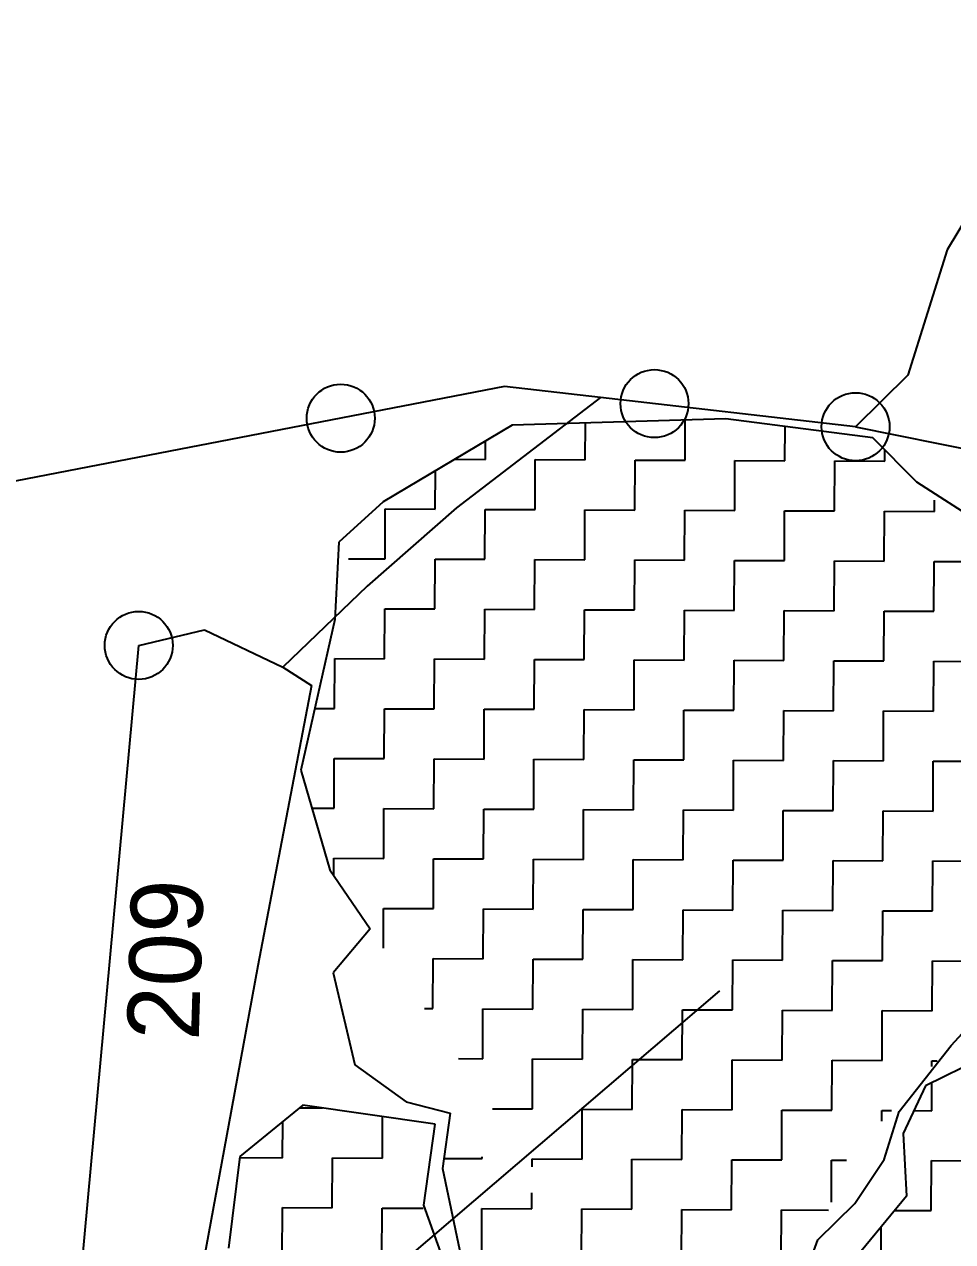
# Model space of a CAD drawing. Header units: metres. Extents: x 281411 to 286097, y 2026212 to 2030446.
# Drawn here: x 283991.6 to 284234.2, y 2029844.6 to 2030162.6 of the extents above; entities that cross this region are included whole.
import ezdxf
from ezdxf.enums import TextEntityAlignment as Align

# ---------------------------------------------------------------- set-up
doc = ezdxf.new("R2010")
doc.units = ezdxf.units.M
for name, color, linetype in [('POLY_HATCH', 12, 'Continuous'), ('POLY_PARCEL', 6, 'Continuous'), ('TEXT_PARCEL', 7, 'Continuous'), ('V_BOUND_LINE', 7, 'Continuous')]:
    doc.layers.add(name, color=color, linetype=linetype)
doc.styles.add('TEXT_MAP', font='')
doc.styles.get('TEXT_MAP').set_extended_font_data('Kruti Dev 050')

msp = doc.modelspace()

# ---------------------------------------------------------------- linework, layer by layer
msp.add_lwpolyline([(284073.61, 2029824.84), (284173.32, 2029910.11)])
for centre in [(284156.27, 2030063.47), (284074.28, 2030059.67), (284208.82, 2030057.44), (284021.49, 2030000.32)]:
    msp.add_circle(centre, 8.88)
at = {"layer": 'POLY_HATCH'}
for p, q in [((284174.89, 2030059.49), (284119.09, 2030057.82)), ((284213.34, 2030054.51), (284174.89, 2030059.49)), ((284119.09, 2030057.82), (284085.34, 2030037.79)), ((284224.83, 2030042.93), (284213.34, 2030054.51)), ((284245.93, 2030029.37), (284224.83, 2030042.93)), ((284085.34, 2030037.79), (284073.75, 2030027.26)), ((284073.75, 2030027.26), (284072.7, 2030007.08)), ((284072.7, 2030007.08), (284063.86, 2029967.7)), ((284063.86, 2029967.7), (284071.44, 2029941.71)), ((284071.44, 2029941.71), (284081.95, 2029926.28)), ((284081.95, 2029926.28), (284072.28, 2029914.79)), ((284233.79, 2029895.8), (284262.78, 2029927.39)), ((284072.28, 2029914.79), (284077.94, 2029890.73)), ((284220.24, 2029878.55), (284233.79, 2029895.8)), ((284077.94, 2029890.73), (284091.36, 2029881.06)), ((284242.52, 2029892.89), (284227.1, 2029885.26)), ((284227.1, 2029885.26), (284221.27, 2029872.79)), ((284091.36, 2029881.06), (284102.89, 2029878.12)), ((284064.35, 2029880.24), (284047.94, 2029866.85)), ((284098.96, 2029875.27), (284064.35, 2029880.24)), ((284102.89, 2029878.12), (284100.9, 2029863.71)), ((284216.34, 2029866.07), (284220.24, 2029878.55)), ((284095.98, 2029854.14), (284098.96, 2029875.27)), ((284221.27, 2029872.79), (284222.16, 2029856.45)), ((284047.94, 2029866.85), (284044.95, 2029842.83)), ((284208.59, 2029854.57), (284216.34, 2029866.07)), ((284100.9, 2029863.71), (284106.55, 2029836.77)), ((284222.16, 2029856.45), (284191.21, 2029819.09)), ((284103.57, 2029832.95), (284095.98, 2029854.14)), ((284198.93, 2029845), (284208.59, 2029854.57)), ((284194.06, 2029831.56), (284198.93, 2029845))]:
    msp.add_line(p, q, dxfattribs=at)
at = {"layer": 'POLY_HATCH', "linetype": 'Continuous'}
for p, q in [((284164.26, 2030048.67), (284164.31, 2030059.18)), ((284138.17, 2030048.79), (284138.21, 2030058.4)), ((284190.35, 2030048.55), (284190.39, 2030057.49)), ((284112.08, 2030048.9), (284112.1, 2030053.67)), ((284104.13, 2030048.94), (284112.08, 2030048.9)), ((284216.44, 2030048.43), (284216.46, 2030051.37)), ((284098.97, 2030035.92), (284099.02, 2030045.91)), ((284125.06, 2030035.8), (284125.12, 2030048.85)), ((284125.12, 2030048.85), (284138.17, 2030048.79)), ((284151.15, 2030035.68), (284151.21, 2030048.73)), ((284151.21, 2030048.73), (284164.26, 2030048.67)), ((284177.25, 2030035.56), (284177.31, 2030048.61)), ((284177.31, 2030048.61), (284190.35, 2030048.55)), ((284203.34, 2030035.45), (284203.4, 2030048.49)), ((284203.4, 2030048.49), (284216.44, 2030048.43)), ((284229.43, 2030035.33), (284229.44, 2030038.27)), ((284085.87, 2030022.93), (284085.92, 2030035.98)), ((284085.92, 2030035.98), (284098.97, 2030035.92)), ((284111.96, 2030022.81), (284112.02, 2030035.86)), ((284112.02, 2030035.86), (284125.06, 2030035.8)), ((284138.05, 2030022.69), (284138.11, 2030035.74)), ((284138.11, 2030035.74), (284151.15, 2030035.68)), ((284164.14, 2030022.58), (284164.2, 2030035.62)), ((284164.2, 2030035.62), (284177.25, 2030035.56)), ((284190.23, 2030022.46), (284190.29, 2030035.51)), ((284190.29, 2030035.51), (284203.34, 2030035.45)), ((284216.33, 2030022.34), (284216.38, 2030035.39)), ((284216.38, 2030035.39), (284229.43, 2030035.33)), ((284076.26, 2030022.97), (284085.87, 2030022.93)), ((284098.85, 2030009.83), (284098.91, 2030022.87)), ((284098.91, 2030022.87), (284111.96, 2030022.81)), ((284124.94, 2030009.71), (284125, 2030022.75)), ((284125, 2030022.75), (284138.05, 2030022.69)), ((284151.04, 2030009.59), (284151.1, 2030022.64)), ((284151.1, 2030022.64), (284164.14, 2030022.58)), ((284177.13, 2030009.47), (284177.19, 2030022.52)), ((284177.19, 2030022.52), (284190.23, 2030022.46)), ((284203.22, 2030009.35), (284203.28, 2030022.4)), ((284203.28, 2030022.4), (284216.33, 2030022.34)), ((284229.31, 2030009.24), (284229.37, 2030022.28)), ((284229.37, 2030022.28), (284242.42, 2030022.22)), ((284085.75, 2029996.84), (284085.81, 2030009.88)), ((284085.81, 2030009.88), (284098.85, 2030009.83)), ((284111.84, 2029996.72), (284111.9, 2030009.77)), ((284111.9, 2030009.77), (284124.94, 2030009.71)), ((284137.93, 2029996.6), (284137.99, 2030009.65)), ((284137.99, 2030009.65), (284151.04, 2030009.59)), ((284164.02, 2029996.49), (284164.08, 2030009.53)), ((284164.08, 2030009.53), (284177.13, 2030009.47)), ((284190.12, 2029996.37), (284190.17, 2030009.41)), ((284190.17, 2030009.41), (284203.22, 2030009.35)), ((284216.21, 2029996.25), (284216.27, 2030009.3)), ((284216.27, 2030009.3), (284229.31, 2030009.24)), ((284072.64, 2029983.85), (284072.7, 2029996.9)), ((284072.7, 2029996.9), (284085.75, 2029996.84)), ((284098.73, 2029983.73), (284098.79, 2029996.78)), ((284098.79, 2029996.78), (284111.84, 2029996.72)), ((284124.83, 2029983.62), (284124.89, 2029996.66)), ((284124.89, 2029996.66), (284137.93, 2029996.6)), ((284150.92, 2029983.5), (284150.98, 2029996.54)), ((284150.98, 2029996.54), (284164.02, 2029996.49)), ((284177.01, 2029983.38), (284177.07, 2029996.43)), ((284177.07, 2029996.43), (284190.12, 2029996.37)), ((284203.1, 2029983.26), (284203.16, 2029996.31)), ((284203.16, 2029996.31), (284216.21, 2029996.25)), ((284229.19, 2029983.14), (284229.25, 2029996.19)), ((284229.25, 2029996.19), (284242.3, 2029996.13)), ((284067.49, 2029983.87), (284072.64, 2029983.85)), ((284085.63, 2029970.75), (284085.69, 2029983.79)), ((284085.69, 2029983.79), (284098.73, 2029983.73)), ((284111.72, 2029970.63), (284111.78, 2029983.67)), ((284111.78, 2029983.67), (284124.83, 2029983.62)), ((284137.81, 2029970.51), (284137.87, 2029983.56)), ((284137.87, 2029983.56), (284150.92, 2029983.5)), ((284163.91, 2029970.39), (284163.96, 2029983.44)), ((284163.96, 2029983.44), (284177.01, 2029983.38)), ((284190, 2029970.28), (284190.06, 2029983.32)), ((284190.06, 2029983.32), (284203.1, 2029983.26)), ((284216.09, 2029970.16), (284216.15, 2029983.2)), ((284216.15, 2029983.2), (284229.19, 2029983.14)), ((284072.52, 2029957.76), (284072.58, 2029970.81)), ((284072.58, 2029970.81), (284085.63, 2029970.75)), ((284098.62, 2029957.64), (284098.68, 2029970.69)), ((284098.68, 2029970.69), (284111.72, 2029970.63)), ((284124.71, 2029957.52), (284124.77, 2029970.57)), ((284124.77, 2029970.57), (284137.81, 2029970.51)), ((284150.8, 2029957.41), (284150.86, 2029970.45)), ((284150.86, 2029970.45), (284163.91, 2029970.39)), ((284176.89, 2029957.29), (284176.95, 2029970.33)), ((284176.95, 2029970.33), (284190, 2029970.28)), ((284202.98, 2029957.17), (284203.04, 2029970.22)), ((284203.04, 2029970.22), (284216.09, 2029970.16)), ((284229.08, 2029957.05), (284229.14, 2029970.1)), ((284229.14, 2029970.1), (284242.18, 2029970.04)), ((284066.75, 2029957.79), (284072.52, 2029957.76)), ((284085.51, 2029944.65), (284085.57, 2029957.7)), ((284085.57, 2029957.7), (284098.62, 2029957.64)), ((284111.6, 2029944.54), (284111.66, 2029957.58)), ((284111.66, 2029957.58), (284124.71, 2029957.52)), ((284137.7, 2029944.42), (284137.75, 2029957.46)), ((284137.75, 2029957.46), (284150.8, 2029957.41)), ((284163.79, 2029944.3), (284163.85, 2029957.35)), ((284163.85, 2029957.35), (284176.89, 2029957.29)), ((284189.88, 2029944.18), (284189.94, 2029957.23)), ((284189.94, 2029957.23), (284202.98, 2029957.17)), ((284215.97, 2029944.07), (284216.03, 2029957.11)), ((284216.03, 2029957.11), (284229.08, 2029957.05)), ((284072.45, 2029940.23), (284072.47, 2029944.71)), ((284072.47, 2029944.71), (284085.51, 2029944.65)), ((284098.5, 2029931.55), (284098.56, 2029944.6)), ((284098.56, 2029944.6), (284111.6, 2029944.54)), ((284124.59, 2029931.43), (284124.65, 2029944.48)), ((284124.65, 2029944.48), (284137.7, 2029944.42)), ((284150.68, 2029931.31), (284150.74, 2029944.36)), ((284150.74, 2029944.36), (284163.79, 2029944.3)), ((284176.78, 2029931.2), (284176.83, 2029944.24)), ((284176.83, 2029944.24), (284189.88, 2029944.18)), ((284202.87, 2029931.08), (284202.93, 2029944.12)), ((284202.93, 2029944.12), (284215.97, 2029944.07)), ((284228.96, 2029930.96), (284229.02, 2029944.01)), ((284229.02, 2029944.01), (284242.06, 2029943.95)), ((284085.41, 2029921.21), (284085.45, 2029931.61)), ((284085.45, 2029931.61), (284098.5, 2029931.55)), ((284111.49, 2029918.44), (284111.55, 2029931.49)), ((284111.55, 2029931.49), (284124.59, 2029931.43)), ((284137.58, 2029918.33), (284137.64, 2029931.37)), ((284137.64, 2029931.37), (284150.68, 2029931.31)), ((284163.67, 2029918.21), (284163.73, 2029931.26)), ((284163.73, 2029931.26), (284176.78, 2029931.2)), ((284189.76, 2029918.09), (284189.82, 2029931.14)), ((284189.82, 2029931.14), (284202.87, 2029931.08)), ((284215.85, 2029917.97), (284215.91, 2029931.02)), ((284215.91, 2029931.02), (284228.96, 2029930.96)), ((284098.38, 2029905.46), (284098.44, 2029918.5)), ((284098.44, 2029918.5), (284111.49, 2029918.44)), ((284124.47, 2029905.34), (284124.53, 2029918.39)), ((284124.53, 2029918.39), (284137.58, 2029918.33)), ((284150.57, 2029905.22), (284150.62, 2029918.27)), ((284150.62, 2029918.27), (284163.67, 2029918.21)), ((284176.66, 2029905.1), (284176.72, 2029918.15)), ((284176.72, 2029918.15), (284189.76, 2029918.09)), ((284202.75, 2029904.99), (284202.81, 2029918.03)), ((284202.81, 2029918.03), (284215.85, 2029917.97)), ((284228.84, 2029904.87), (284228.9, 2029917.91)), ((284228.9, 2029917.91), (284241.95, 2029917.86)), ((284096.13, 2029905.47), (284098.38, 2029905.46)), ((284111.37, 2029892.35), (284111.43, 2029905.4)), ((284111.43, 2029905.4), (284124.47, 2029905.34)), ((284137.46, 2029892.24), (284137.52, 2029905.28)), ((284137.52, 2029905.28), (284150.57, 2029905.22)), ((284163.55, 2029892.12), (284163.61, 2029905.16)), ((284163.61, 2029905.16), (284176.66, 2029905.1)), ((284189.64, 2029892), (284189.7, 2029905.05)), ((284189.7, 2029905.05), (284202.75, 2029904.99)), ((284215.74, 2029891.88), (284215.8, 2029904.93)), ((284215.8, 2029904.93), (284228.84, 2029904.87)), ((284105.04, 2029892.38), (284111.37, 2029892.35)), ((284124.36, 2029879.25), (284124.41, 2029892.29)), ((284124.41, 2029892.29), (284137.46, 2029892.24)), ((284150.45, 2029879.13), (284150.51, 2029892.18)), ((284150.51, 2029892.18), (284163.55, 2029892.12)), ((284176.54, 2029879.01), (284176.6, 2029892.06)), ((284176.6, 2029892.06), (284189.64, 2029892)), ((284202.63, 2029878.89), (284202.69, 2029891.94)), ((284202.69, 2029891.94), (284215.74, 2029891.88)), ((284228.78, 2029891.82), (284230.13, 2029891.82)), ((284228.78, 2029890.34), (284228.78, 2029891.82)), ((284228.72, 2029878.78), (284228.76, 2029886.08)), ((284063.48, 2029879.52), (284069.51, 2029879.5)), ((284085.16, 2029866.38), (284085.21, 2029877.24)), ((284113.96, 2029879.29), (284124.36, 2029879.25)), ((284137.34, 2029866.14), (284137.4, 2029879.19)), ((284137.4, 2029879.19), (284150.45, 2029879.13)), ((284163.43, 2029866.03), (284163.49, 2029879.07)), ((284163.49, 2029879.07), (284176.54, 2029879.01)), ((284189.53, 2029865.91), (284189.59, 2029878.95)), ((284189.59, 2029878.95), (284202.63, 2029878.89)), ((284215.66, 2029876.05), (284215.68, 2029878.84)), ((284215.68, 2029878.84), (284218.21, 2029878.82)), ((284224.08, 2029878.8), (284228.72, 2029878.78)), ((284059.07, 2029866.5), (284059.11, 2029875.96)), ((284047.9, 2029866.55), (284059.07, 2029866.5)), ((284072.05, 2029853.39), (284072.11, 2029866.44)), ((284072.11, 2029866.44), (284085.16, 2029866.38)), ((284101.26, 2029866.31), (284111.25, 2029866.26)), ((284111.25, 2029866.26), (284111.25, 2029866.72)), ((284124.29, 2029864.13), (284124.3, 2029866.2)), ((284124.3, 2029866.2), (284137.34, 2029866.14)), ((284150.33, 2029853.04), (284150.39, 2029866.08)), ((284150.39, 2029866.08), (284163.43, 2029866.03)), ((284176.42, 2029852.92), (284176.48, 2029865.97)), ((284176.48, 2029865.97), (284189.53, 2029865.91)), ((284202.52, 2029854.92), (284202.57, 2029865.85)), ((284202.57, 2029865.85), (284206.48, 2029865.83)), ((284228.61, 2029852.68), (284228.66, 2029865.73)), ((284228.66, 2029865.73), (284241.71, 2029865.67)), ((284124.24, 2029853.16), (284124.26, 2029857.35)), ((284058.95, 2029840.4), (284059.01, 2029853.45)), ((284059.01, 2029853.45), (284072.05, 2029853.39)), ((284085.04, 2029840.29), (284085.1, 2029853.33)), ((284085.1, 2029853.33), (284095.86, 2029853.28)), ((284111.14, 2029841.67), (284111.19, 2029853.21)), ((284111.19, 2029853.21), (284124.24, 2029853.16)), ((284137.22, 2029840.05), (284137.28, 2029853.1)), ((284137.28, 2029853.1), (284150.33, 2029853.04)), ((284163.32, 2029839.93), (284163.38, 2029852.98)), ((284163.38, 2029852.98), (284176.42, 2029852.92)), ((284189.41, 2029839.82), (284189.47, 2029852.86)), ((284189.47, 2029852.86), (284201.76, 2029852.81)), ((284219.08, 2029852.73), (284228.61, 2029852.68)), ((284215.5, 2029839.7), (284215.54, 2029848.46))]:
    msp.add_line(p, q, dxfattribs=at)
at = {"layer": 'POLY_PARCEL'}
for p, q in [((284142.14, 2030065.09), (284104.54, 2030036.23)), ((284208.82, 2030057.44), (284289.74, 2030041.07)), ((284104.54, 2030036.23), (284081.16, 2030015.8)), ((284081.16, 2030015.8), (284059.14, 2029994.67)), ((284021.49, 2030000.32), (284038.63, 2030004.35)), ((284038.63, 2030004.35), (284059.14, 2029994.67)), ((284004.2, 2029812.12), (284021.49, 2030000.32)), ((284059.14, 2029994.67), (284066.66, 2029989.85)), ((284066.66, 2029989.85), (284052.62, 2029916.65)), ((284052.62, 2029916.65), (284044.9, 2029874.92)), ((284044.9, 2029874.92), (284033.66, 2029813.36))]:
    msp.add_line(p, q, dxfattribs=at)
at = {"layer": 'V_BOUND_LINE'}
for p, q in [((284268.13, 2030162.55), (284232.77, 2030103.66)), ((284232.77, 2030103.66), (284222.45, 2030070.94)), ((284222.45, 2030070.94), (284208.82, 2030057.44)), ((284117.03, 2030067.93), (283934.27, 2030032.6)), ((284142.14, 2030065.09), (284117.03, 2030067.93)), ((284208.82, 2030057.44), (284142.14, 2030065.09))]:
    msp.add_line(p, q, dxfattribs=at)

# ---------------------------------------------------------------- texts
at = {"layer": 'TEXT_PARCEL', "style": 'TEXT_MAP'}
msp.add_text('209', height=18.786, rotation=88.2841, dxfattribs=at).set_placement((284037.78, 2029917.91), align=Align.CENTER)

doc.saveas('drawing.dxf')
